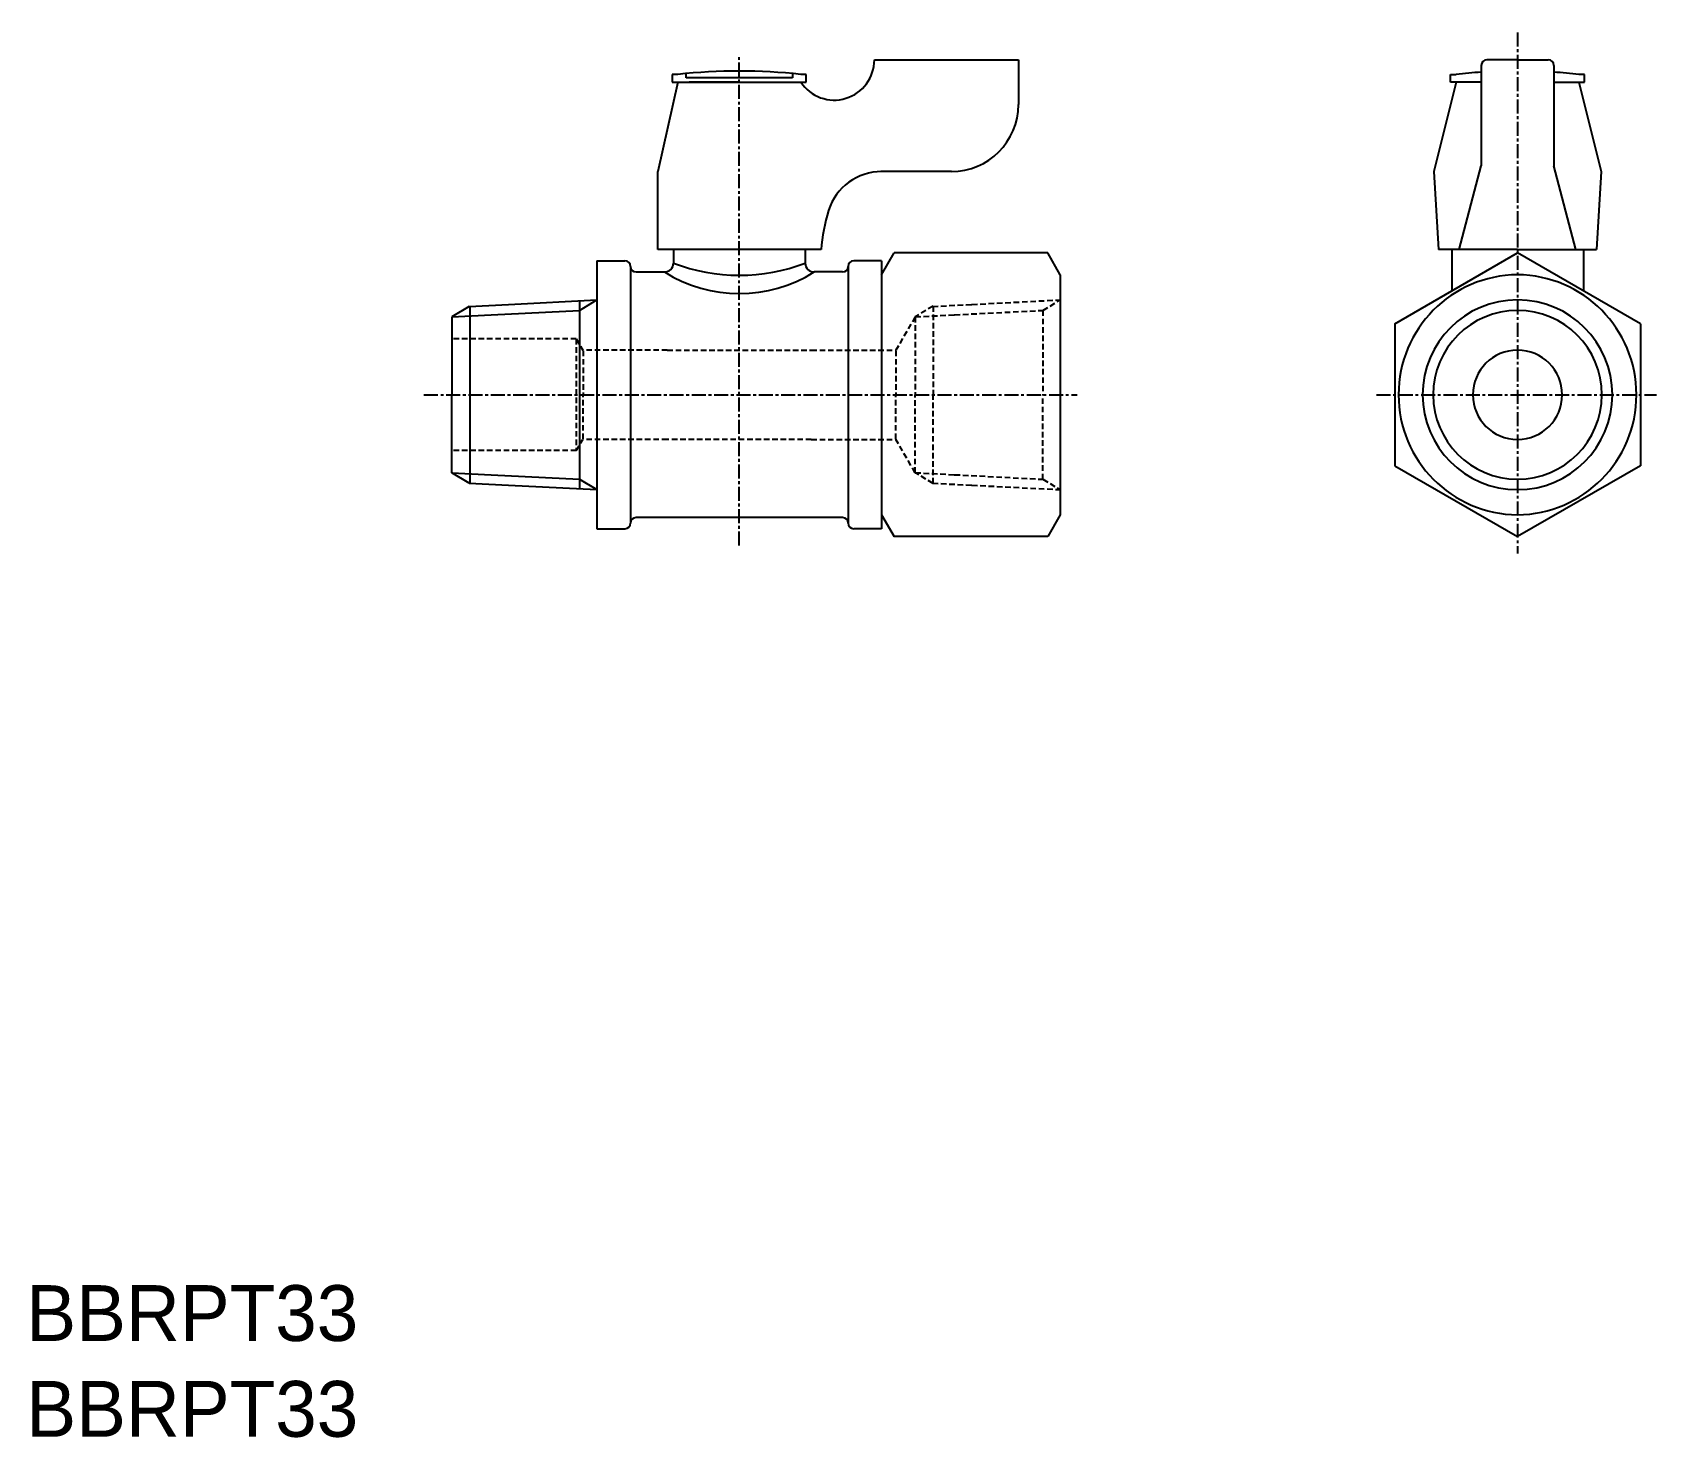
# Model space of a CAD drawing. Extents: x 4 to 149, y 118 to 244.
import ezdxf

# ---------------------------------------------------------------- set-up
doc = ezdxf.new("R2010")
doc.units = 0
doc.linetypes.add('CENTER', pattern=[2, 1.25, -0.25, 0.25, -0.25])
doc.linetypes.add('DASHED', pattern=[0.75, 0.5, -0.25])
doc.layers.get('0').update_dxf_attribs({"linetype": 'CONTINUOUS'})
doc.layers.add('CENTER', color=1, linetype='CENTER')

msp = doc.modelspace()

# ---------------------------------------------------------------- linework, layer by layer
at = {"color": 7, "linetype": 'CONTINUOUS'}
for p, q in [((79.39, 241.05), (92.29, 241.05)), ((87.29, 241.05), (87.29, 241.05)), ((92.29, 241.05), (92.29, 237.05)), ((133.75, 240.55), (133.75, 231.55)), ((137, 241.05), (134.25, 241.05)), ((137, 241.05), (134.67, 241.05)), ((137, 241.05), (139.32, 241.05)), ((137, 241.05), (139.75, 241.05)), ((140.25, 240.55), (140.25, 231.55)), ((61.79, 239.05), (59.99, 231.05)), ((61.29, 239.75), (61.29, 239.05)), ((61.79, 239.75), (61.29, 239.75)), ((61.29, 239.05), (62.94, 239.05)), ((61.79, 239.05), (72.79, 239.05)), ((62.54, 239.45), (62.54, 239.82)), ((72.04, 239.45), (62.54, 239.45)), ((67.29, 239.05), (62.79, 239.05)), ((71.64, 239.05), (73.29, 239.05)), ((72.04, 239.82), (72.04, 239.45)), ((73.29, 239.75), (72.79, 239.75)), ((73.29, 239.05), (73.29, 239.75)), ((131.5, 239.05), (129.5, 231.05)), ((131, 239.75), (131.5, 239.75)), ((131, 239.05), (131, 239.75)), ((132.5, 239.05), (131, 239.05)), ((133.7, 239.05), (131.5, 239.05)), ((140.3, 239.05), (142.5, 239.05)), ((141.5, 239.05), (143, 239.05)), ((143, 239.75), (142.5, 239.75)), ((142.5, 239.05), (144.5, 231.05)), ((143, 239.05), (143, 239.75)), ((131.76, 224.05), (133.75, 231.55)), ((142.23, 224.05), (140.25, 231.55)), ((59.99, 224.05), (59.99, 231.05)), ((86.29, 231.05), (79.96, 231.05)), ((129.5, 231.05), (129.93, 224.05)), ((144.5, 231.05), (144.06, 224.05)), ((74.63, 224.05), (59.99, 224.05)), ((61.39, 224.05), (61.39, 222.85)), ((73.19, 224.05), (73.19, 222.85)), ((137, 224.05), (129.93, 224.05)), ((131.1, 224.05), (131.1, 220.34)), ((137, 224.05), (144.06, 224.05)), ((142.9, 224.05), (142.9, 220.34)), ((54.54, 223.05), (54.54, 199.05)), ((54.54, 223.05), (57.04, 223.05)), ((80.04, 223.05), (77.54, 223.05)), ((80.04, 221.8), (81.17, 223.75)), ((80.04, 223.05), (80.04, 199.05)), ((94.92, 223.75), (81.17, 223.75)), ((96.04, 221.8), (94.92, 223.75)), ((126, 217.4), (137, 223.75)), ((148, 217.4), (137, 223.75)), ((57.54, 222.55), (57.54, 199.55)), ((57.54, 222.55), (57.54, 222.55)), ((58.04, 222.05), (60.59, 222.05)), ((60.59, 222.05), (60.59, 222.05)), ((73.99, 222.05), (73.99, 222.05)), ((73.99, 222.05), (73.99, 222.05)), ((76.54, 222.05), (73.99, 222.05)), ((77.04, 222.55), (77.04, 199.55)), ((77.04, 222.55), (77.04, 222.55)), ((96.04, 221.8), (96.04, 200.3)), ((43.09, 218.96), (41.54, 218.03)), ((43.09, 218.96), (46.62, 219.14)), ((43.15, 218.96), (43.15, 203.13)), ((46.62, 219.14), (54.54, 219.55)), ((52.99, 219.47), (52.99, 202.62)), ((41.54, 218.03), (41.54, 211.05)), ((126, 217.4), (126, 204.69)), ((148, 217.4), (148, 204.69)), ((41.54, 204.07), (41.54, 211.05)), ((43.09, 203.13), (41.54, 204.07)), ((126, 204.69), (137, 198.34)), ((148, 204.69), (137, 198.34)), ((43.09, 203.13), (46.62, 202.95)), ((46.62, 202.95), (54.54, 202.55)), ((80.04, 202.95), (80.04, 202.05)), ((80.04, 202.95), (80.04, 202.05)), ((57.54, 199.55), (57.54, 199.55)), ((76.54, 200.05), (58.04, 200.05)), ((77.04, 199.55), (77.04, 199.55)), ((80.04, 200.3), (81.17, 198.34)), ((96.04, 200.3), (94.92, 198.34)), ((54.54, 199.05), (57.04, 199.05)), ((80.04, 199.05), (77.54, 199.05)), ((94.92, 198.34), (81.17, 198.34))]:
    msp.add_line(p, q, dxfattribs=at)
at = {"color": 3, "linetype": 'CONTINUOUS'}
for p, q in [((45.07, 218.21), (52.99, 218.61)), ((52.99, 218.61), (54.54, 219.55)), ((41.54, 218.03), (45.07, 218.21)), ((41.54, 204.07), (45.07, 203.89)), ((45.07, 203.89), (52.99, 203.48)), ((52.99, 203.48), (54.54, 202.55))]:
    msp.add_line(p, q, dxfattribs=at)
at = {"color": 3, "linetype": 'DASHED'}
for p, q in [((84.65, 218.99), (83.04, 218.03)), ((84.59, 218.96), (88.12, 219.14)), ((84.65, 218.99), (84.65, 211.05)), ((86.57, 218.21), (94.49, 218.61)), ((88.12, 219.14), (96.04, 219.55)), ((94.49, 218.61), (96.04, 219.55)), ((94.49, 218.61), (94.49, 211.05)), ((83.04, 218.03), (81.32, 215.05)), ((83.04, 218.03), (86.57, 218.21)), ((83.04, 218.03), (83.04, 211.05)), ((52.69, 216.05), (41.54, 216.05)), ((52.69, 216.05), (52.69, 206.05)), ((52.69, 216.05), (53.26, 215.05)), ((60.84, 215.05), (53.26, 215.05)), ((53.29, 215), (53.29, 211.05)), ((60.84, 215.05), (73.74, 215.05)), ((73.74, 215.05), (81.32, 215.05)), ((81.3, 215), (81.3, 211.05)), ((53.29, 207.09), (53.29, 211.05)), ((81.3, 207.09), (81.3, 211.05)), ((83.04, 204.07), (83.04, 211.05)), ((84.65, 203.1), (84.65, 211.05)), ((94.49, 203.48), (94.49, 211.05)), ((52.69, 206.05), (53.26, 207.05)), ((60.84, 207.05), (53.26, 207.05)), ((73.74, 207.05), (60.84, 207.05)), ((73.74, 207.05), (81.32, 207.05)), ((83.04, 204.07), (81.32, 207.05)), ((52.69, 206.05), (41.54, 206.05)), ((83.04, 204.07), (86.57, 203.89)), ((84.65, 203.1), (83.04, 204.07)), ((86.57, 203.89), (94.49, 203.48)), ((84.59, 203.13), (88.12, 202.95)), ((88.12, 202.95), (96.04, 202.55)), ((94.49, 203.48), (96.04, 202.55))]:
    msp.add_line(p, q, dxfattribs=at)
at = {"color": 7, "linetype": 'CONTINUOUS'}
for centre, radius, start, end in [((67.29, 189.48), 50.57, 83.7557, 96.2443), ((75.79, 241.05), 3.6, 213.749, 0), ((134.25, 240.55), 0.5, 90, 180), ((139.75, 240.55), 0.5, 0, 90), ((137, 189.48), 50.57, 93.685, 96.2443), ((137, 189.48), 50.57, 83.7557, 86.315), ((86.29, 237.05), 6, 270, 0), ((80.05, 226.05), 5, 90, 162.5424), ((89.59, 223.05), 15, 162.5424, 176.1774), ((57.04, 222.55), 0.5, 0, 90), ((60.59, 222.85), 0.8, 270, 0), ((67.29, 238.2), 16.45, 248.9795, 291.0205), ((73.99, 222.85), 0.8, 180, 270), ((77.54, 222.55), 0.5, 90, 180), ((58.04, 222.55), 0.5, 180, 270), ((67.29, 232.65), 12.54, 237.7176, 302.2824), ((76.54, 222.55), 0.5, 270, 0), ((137.09, 211.05), 10.75, 90.5049, 269.4951), ((136.9, 211.05), 10.75, 270.5049, 89.4951), ((137, 211.05), 7.56, 90, 270), ((137, 211.05), 7.56, 270, 90), ((137, 211.05), 4, 90, 270), ((137, 211.05), 4, 270, 90), ((57.04, 199.55), 0.5, 270, 0), ((58.04, 199.55), 0.5, 90, 180), ((76.54, 199.55), 0.5, 0, 90), ((77.54, 199.55), 0.5, 180, 270)]:
    msp.add_arc(centre, radius, start, end, dxfattribs=at)
at = {"color": 3, "linetype": 'CONTINUOUS'}
for start, end in [(90, 270), (270, 90)]:
    msp.add_arc((137, 211.05), 8.5, start, end, dxfattribs=at)
at = {"layer": 'CENTER', "color": 1, "linetype": 'CENTER'}
for p, q in [((137, 243.5), (137, 196.84)), ((67.29, 197.55), (67.29, 241.55)), ((39.04, 211.05), (97.54, 211.05)), ((124.36, 211.05), (149.45, 211.05))]:
    msp.add_line(p, q, dxfattribs=at)

# ---------------------------------------------------------------- texts
at = {"color": 7, "linetype": 'CONTINUOUS'}
for p in [(3.43, 126.29), (3.43, 117.71)]:
    msp.add_text('BBRPT33', height=5, dxfattribs=at).set_placement(p)

doc.saveas('drawing.dxf')
